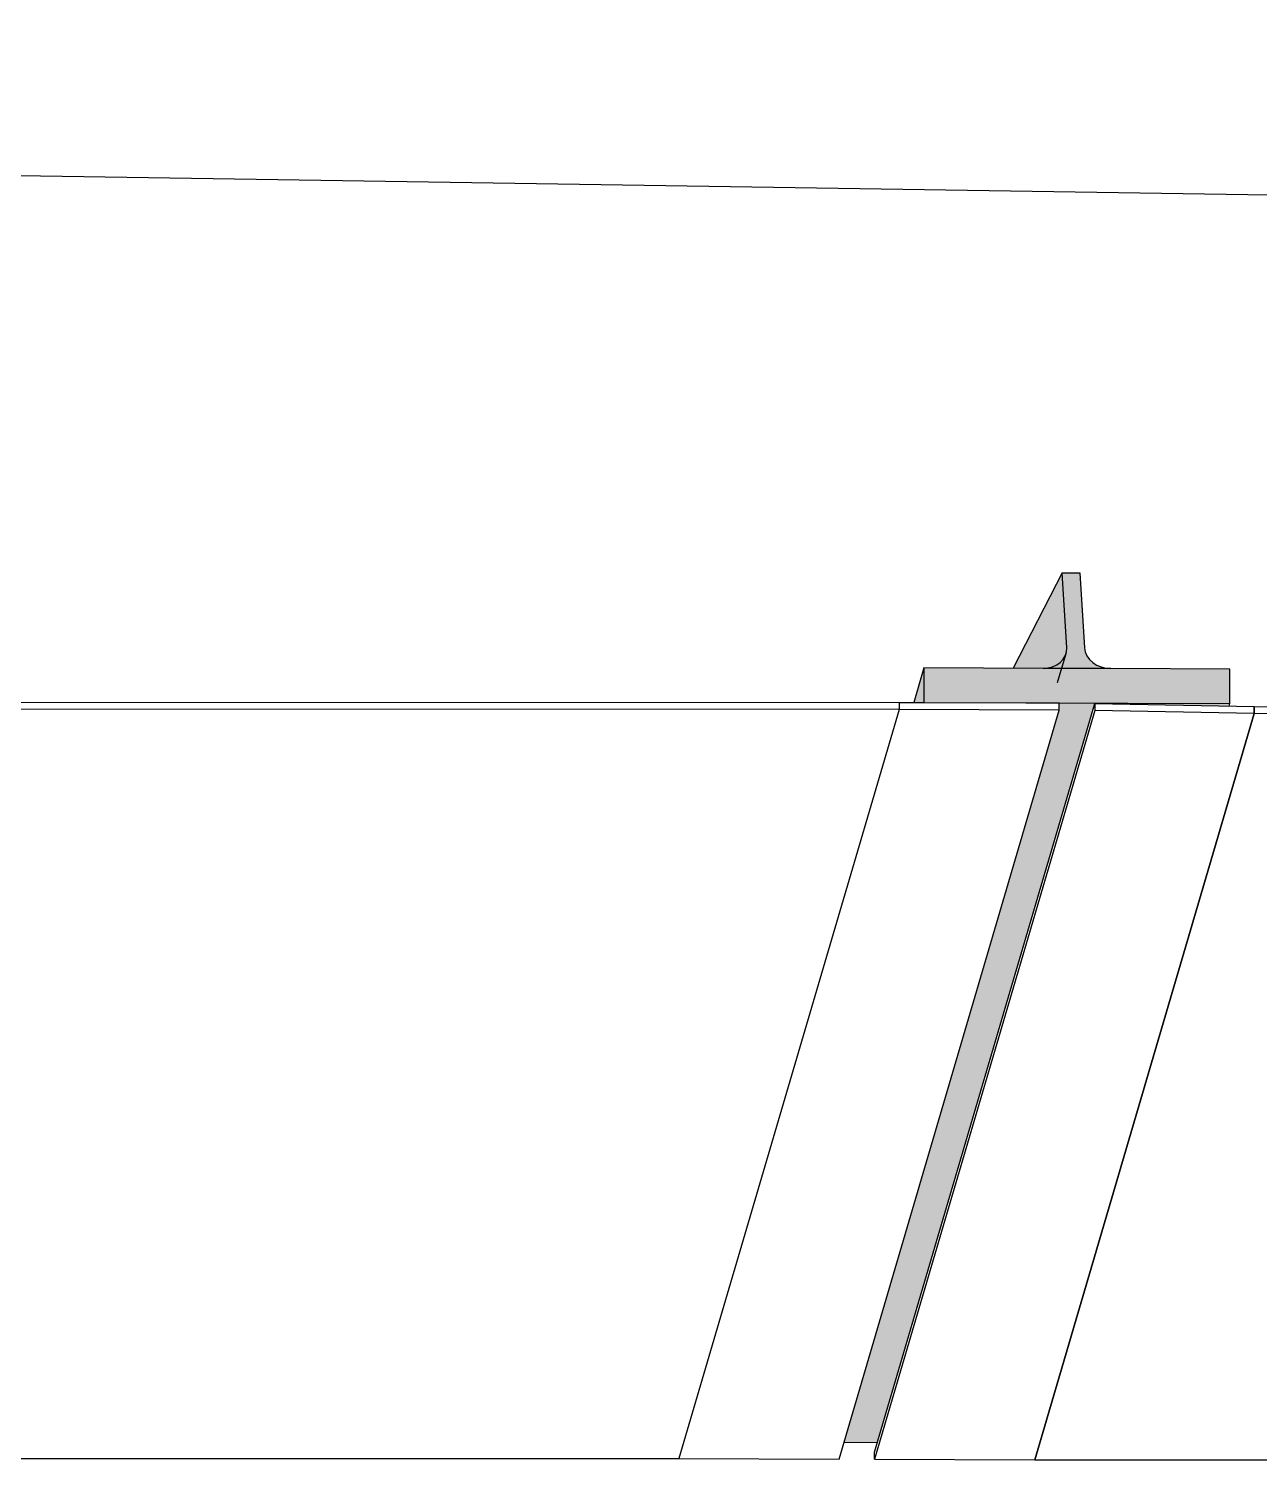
# Model space of a CAD drawing. Header units: metres. Extents: x -1164 to -1017, y 3 to 563.
# Drawn here: x -1036.788 to -1036.097, y 509.504 to 510.308 of the extents above; entities that cross this region are included whole.
import ezdxf

# ---------------------------------------------------------------- set-up
doc = ezdxf.new("R2010")
doc.units = ezdxf.units.M
doc.layers.add('A-DETL-GENF', color=7, linetype='Continuous', lineweight=9)
doc.layers.add('A-GENM', color=7, linetype='Continuous', lineweight=35)

# ---------------------------------------------------------------- blocks, each defined once
blk = doc.blocks.new('BR08_GEN_POST_0 - 360UB_BASE-V580-DRG 2873021 - motorway level drainage')
at = {"layer": 'A-GENM', "lineweight": 25, "true_color": 0xcbc2be}
h = blk.add_hatch(color=9, dxfattribs=at)
h.paths.add_polyline_path([(-1104.55122, 509.95946), (-1104.55122, 509.96205), (-1104.55367, 510.00202), (-1104.57554, 509.95946)])
h.paths.add_polyline_path([(-1104.56437, 509.9484), (-1104.55907, 509.94926), (-1104.55469, 509.95175), (-1104.55228, 509.95586), (-1104.55189, 509.95946), (-1104.57554, 509.95946), (-1104.58119, 509.94846), (-1104.56906, 509.94842)])
for points in [[(-1104.5264, 509.94826), (-1104.53181, 509.94916), (-1104.5365, 509.95168), (-1104.53978, 509.95549), (-1104.5411, 509.95991), (-1104.54367, 510.00198), (-1104.55367, 510.00202), (-1104.55191, 509.95544), (-1104.55478, 509.95168), (-1104.55947, 509.94916), (-1104.56437, 509.9484), (-1104.55109, 509.94835)], [(-1104.5529, 509.95377), (-1104.55122, 509.95765), (-1104.5524, 509.95544)], [(-1104.63128, 509.92923), (-1104.63128, 509.92928), (-1104.63132, 509.94865), (-1104.63702, 509.92925), (-1104.63291, 509.92923)], [(-1104.45942, 509.9286), (-1104.45946, 509.94802), (-1104.63132, 509.9484), (-1104.63128, 509.92923), (-1104.5354, 509.92888)], [(-1104.65738, 509.51382), (-1104.5354, 509.92872), (-1104.45983, 509.92722), (-1104.45942, 509.9286), (-1104.55534, 509.92872), (-1104.55592, 509.92298), (-1104.67619, 509.51389), (-1104.659, 509.51383)]]:
    blk.add_hatch(color=9, dxfattribs=at).paths.add_polyline_path(points)
at = {"layer": 'A-GENM', "color": 254, "lineweight": 25, "true_color": 0xd4d4d4}
for p, q in [((-1104.55367, 510.00202), (-1104.58119, 509.94846)), ((-1104.55109, 509.95991), (-1104.55367, 510.00202)), ((-1104.55367, 510.00202), (-1104.54367, 510.00198)), ((-1104.54367, 510.00198), (-1104.5411, 509.95987)), ((-1104.55623, 509.94041), (-1104.55146, 509.95666)), ((-1104.63132, 509.94865), (-1104.63702, 509.92925)), ((-1104.56437, 509.9484), (-1104.63132, 509.94865)), ((-1104.63132, 509.94865), (-1104.63128, 509.92923)), ((-1104.5264, 509.94826), (-1104.56437, 509.9484)), ((-1104.45946, 509.94802), (-1104.5264, 509.94826)), ((-1104.45942, 509.9286), (-1104.45946, 509.94802)), ((-1104.63128, 509.92923), (-1104.45942, 509.9286)), ((-1104.45983, 509.92722), (-1104.45942, 509.9286)), ((-1104.67619, 509.51389), (-1104.65738, 509.51382)), ((-1104.67619, 509.51389), (-1104.65738, 509.51382))]:
    blk.add_line(p, q, dxfattribs=at)
at = {"layer": 'A-GENM', "color": 254, "lineweight": 25, "true_color": 0xd4d4d4, "flags": 128}
for points in [[(-1104.56437, 509.9484), (-1104.56166, 509.94861), (-1104.55907, 509.94926), (-1104.55672, 509.95032), (-1104.55469, 509.95175), (-1104.55306, 509.95349), (-1104.55189, 509.95549), (-1104.55122, 509.95765), (-1104.55109, 509.95991)], [(-1104.5411, 509.95987), (-1104.54069, 509.95761), (-1104.53976, 509.95544), (-1104.53835, 509.95344), (-1104.5365, 509.95168), (-1104.5343, 509.95024), (-1104.53181, 509.94916), (-1104.52915, 509.94849), (-1104.5264, 509.94826)]]:
    blk.add_lwpolyline(points, dxfattribs=at)
blk = doc.blocks.new('SCR_B_08_SW_5 - SCR_B_08_SW_5-5548585-DRG 2873021 - motorway level drainage')
at = {"layer": 'A-GENM', "color": 254, "lineweight": 25, "true_color": 0xd4d4d4}
for p, q in [((-0.87701, 0.41771), (0.12213, 0.42104)), ((0.12213, 0.42104), (0.13612, 0.42104)), ((0.12213, 0.42104), (0.12215, 0.41707)), ((0.13612, 0.42104), (0.21206, 0.42104)), ((0.21208, 0.41707), (0.21206, 0.42104)), ((0.12217, 0.41707), (-0.87697, 0.41375)), ((0.12215, 0.41707), (0.00002, -0.00396)), ((0.08995, -0.00396), (0.21208, 0.41707)), ((0.21208, 0.41707), (0.12215, 0.41707)), ((-0.9991, -0.00729), (0.00004, -0.00396)), ((0.00002, -0.00396), (0.08995, -0.00396))]:
    blk.add_line(p, q, dxfattribs=at)
blk = doc.blocks.new('SCR_B_08_SW_6 - SCR_B_08_SW_6-5549423-DRG 2873021 - motorway level drainage')
at = {"layer": 'A-GENM', "color": 254, "lineweight": 25, "true_color": 0xd4d4d4}
for p, q in [((-1.08907, -0.00333), (-0.96698, 0.41755)), ((-0.96696, 0.41358), (-1.08905, -0.00729)), ((-0.99912, -0.00729), (-0.87745, 0.41213)), ((-0.87744, 0.41213), (-0.9991, -0.00729)), ((-0.96698, 0.41755), (-0.87748, 0.41609)), ((-0.96698, 0.41755), (-0.96696, 0.41358)), ((-0.87745, 0.41213), (-0.96696, 0.41358)), ((-0.87745, 0.41213), (-0.87748, 0.41609)), ((-0.87748, 0.41609), (0.11698, 0.40326)), ((-0.87748, 0.41609), (-0.87744, 0.41213)), ((0.11701, 0.3993), (-0.87744, 0.41213)), ((-1.08905, -0.00729), (-1.08907, -0.00333)), ((-1.08905, -0.00729), (-0.99912, -0.00729)), ((-0.9991, -0.00729), (0.00004, -0.00396))]:
    blk.add_line(p, q, dxfattribs=at)

msp = doc.modelspace()

# ---------------------------------------------------------------- linework, layer by layer
at = {"layer": 'A-DETL-GENF', "color": 161, "lineweight": 25, "true_color": 0xa3a3ff}
msp.add_line((-1042.1403215, 510.3075565), (-1032.7255712, 510.1624427), dxfattribs=at)

# ---------------------------------------------------------------- block references
at = {"layer": 'A-GENM', "color": 254, "lineweight": 25, "true_color": 0xd4d4d4}
msp.add_blockref('BR08_GEN_POST_0 - 360UB_BASE-V580-DRG 2873021 - motorway level drainage', (68.3458246, 0), dxfattribs=at)
for name, p, rotation in [('SCR_B_08_SW_5 - SCR_B_08_SW_5-5548585-DRG 2873021 - motorway level drainage', (-1036.4230902, 509.508685), 359.7939171253127), ('SCR_B_08_SW_6 - SCR_B_08_SW_6-5549423-DRG 2873021 - motorway level drainage', (-1035.2241068, 509.5077008), 359.7939171253304)]:
    msp.add_blockref(name, p, dxfattribs=dict(at, rotation=rotation))

doc.saveas('drawing.dxf')
